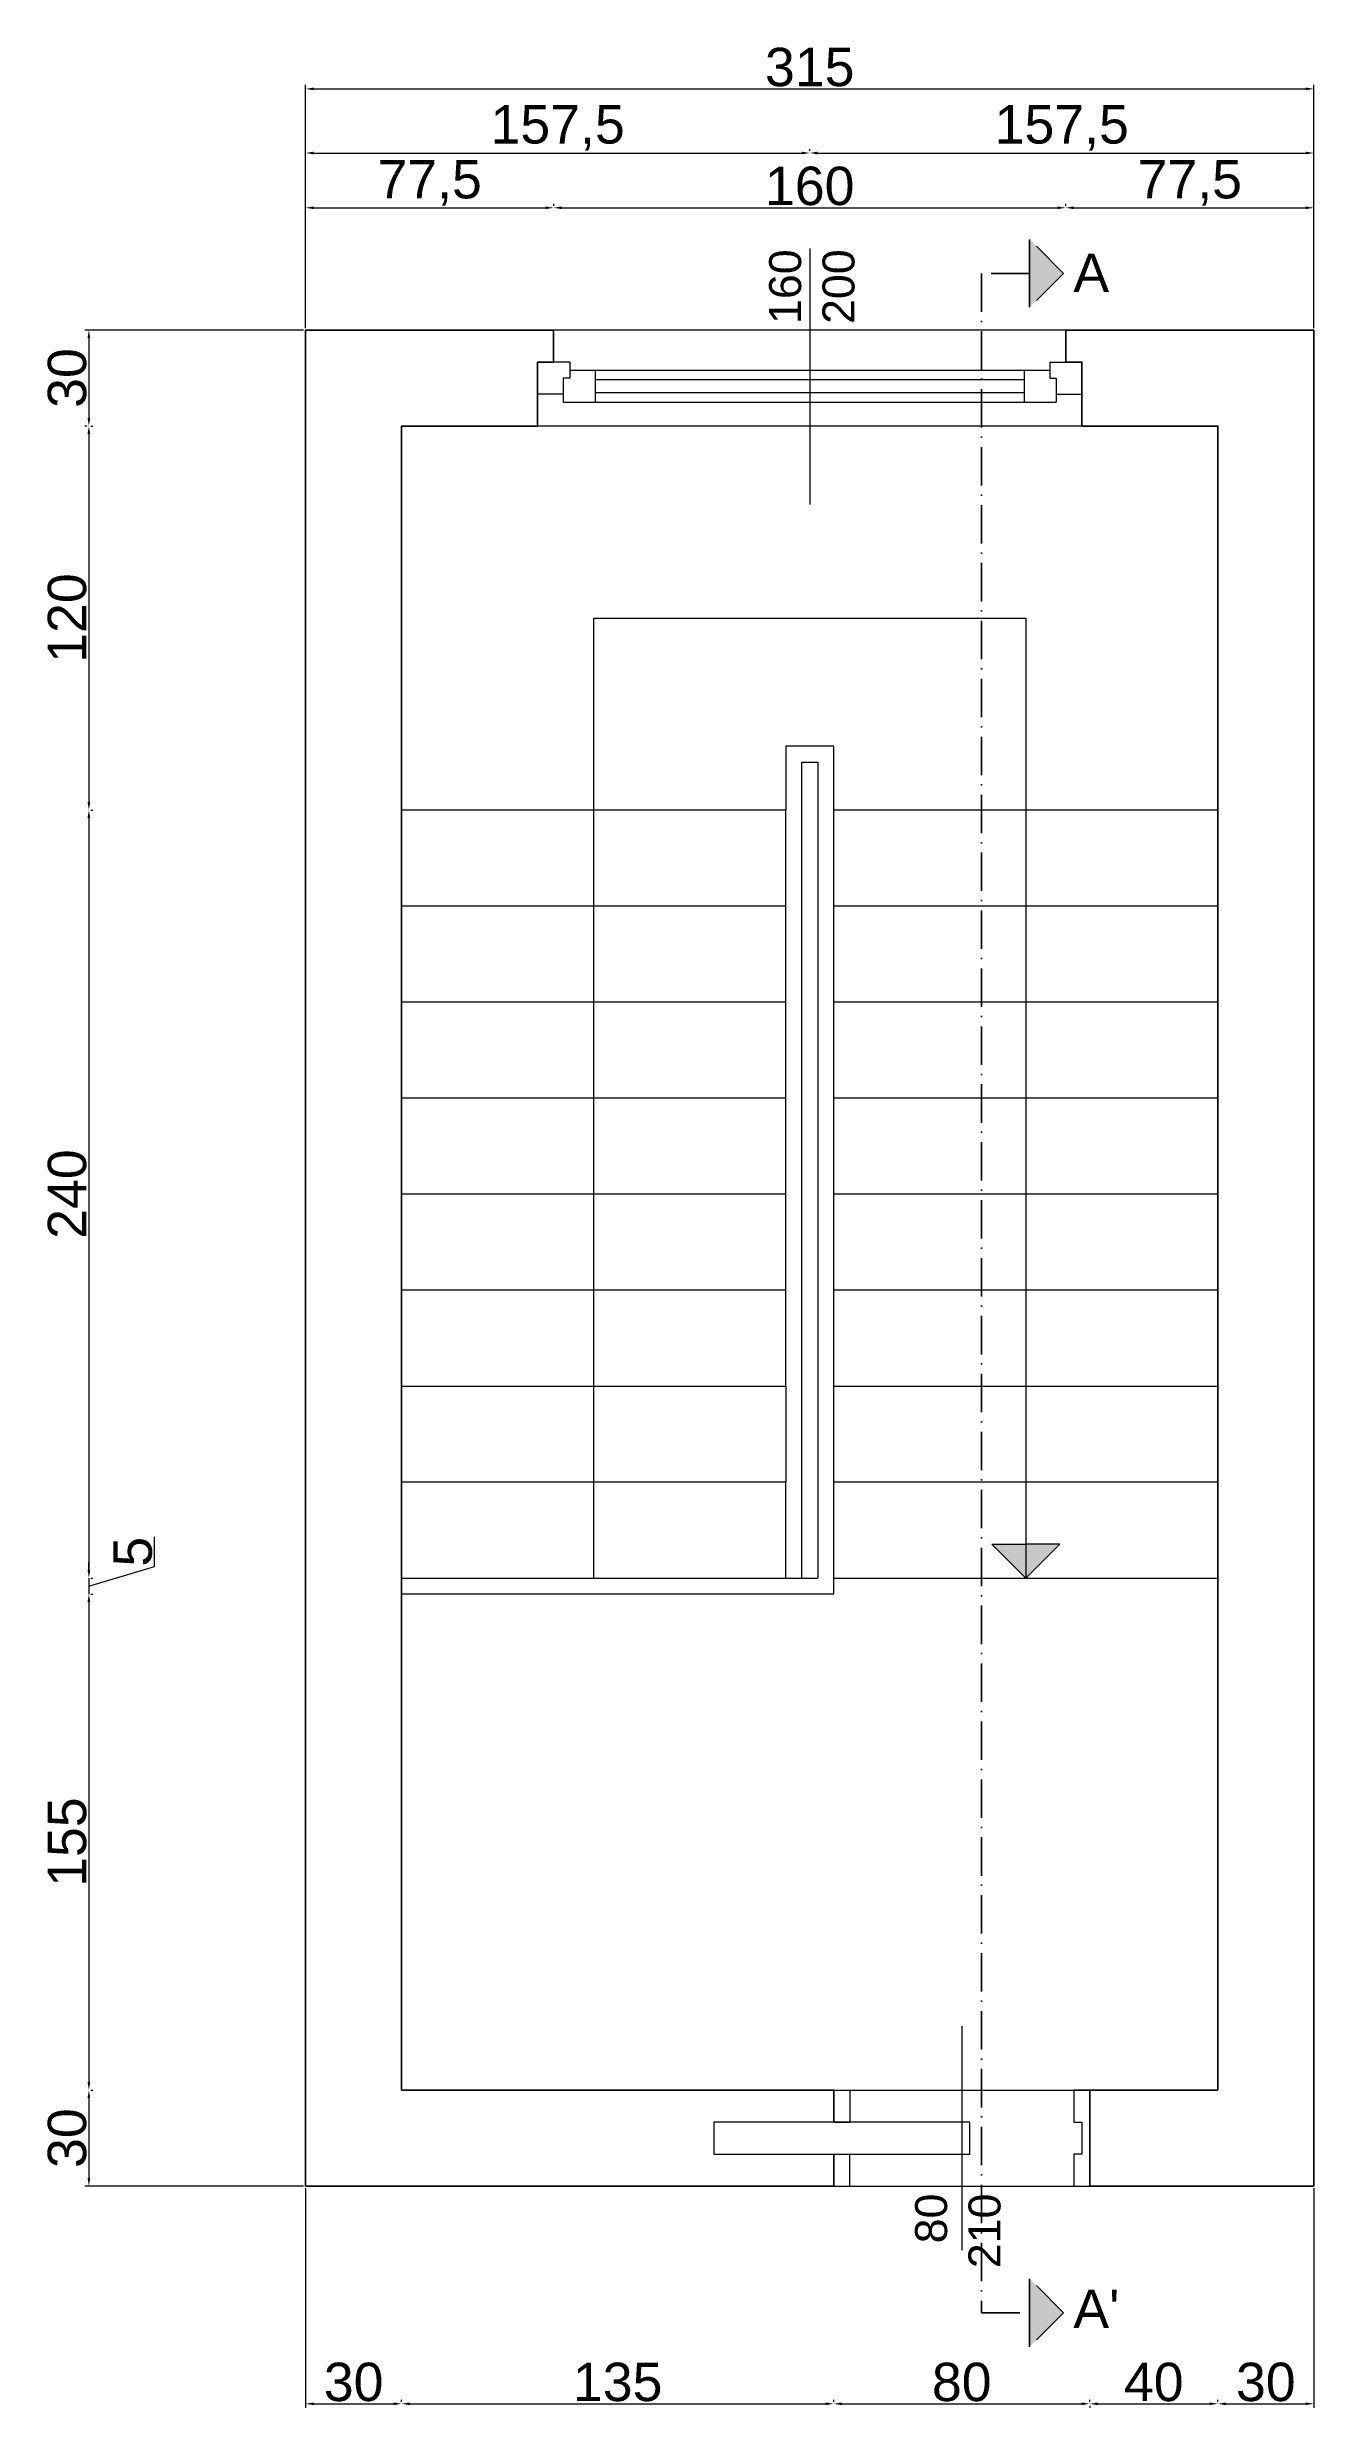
# Model space of a CAD drawing. Header units: millimetres. Extents: x 3381 to 4532, y 992 to 1730.
# Drawn here: x 3381 to 3777, y 992 to 1730 of the extents above; entities that cross this region are included whole.
import ezdxf

# ---------------------------------------------------------------- set-up
doc = ezdxf.new("R2010")
doc.units = ezdxf.units.MM
doc.linetypes.add('ACAD_ISO10W100', pattern=[18, 12, -3, 0, -3])
doc.layers.add('linee di sezione', color=201, linetype='ACAD_ISO10W100', lineweight=35)
doc.layers.add('muri grandi', color=7, linetype='Continuous', lineweight=35)
doc.styles.get("Standard").update_dxf_attribs({"font": 'arial.ttf'})
doc.dimstyles.new('ISO-25', dxfattribs={"dimtxt": 2.5, "dimasz": 2.5, "dimexe": 1.25, "dimexo": 0.625, "dimtad": 1, "dimtxsty": 'Standard', "dimcen": 2.5, "dimadec": 0, "dimazin": 0, "dimtfac": 1, "dimtmove": 0, "dimatfit": 3, "dimfxl": 1, "dimarcsym": 0})

# ---------------------------------------------------------------- blocks, each defined once
blk = doc.blocks.new('*D33')
at = {"color": 0, "lineweight": -2, "transparency": 16777216}
for p, q in [((3461.24, 1641.73), (3392.9, 1641.73)), ((3394.15, 1639.23), (3394.15, 1614.23)), ((3393.52, 1611.73), (3392.9, 1611.73))]:
    blk.add_line(p, q, dxfattribs=at)
at = {"color": 0, "transparency": 16777216}
for points in [[(3393.73, 1639.23), (3394.56, 1639.23), (3394.15, 1641.73)], [(3393.73, 1614.23), (3394.56, 1614.23), (3394.15, 1611.73)]]:
    blk.add_solid(points, dxfattribs=at)
at = {"layer": 'Defpoints', "color": 0, "transparency": 16777216}
for p in [(3461.87, 1641.73), (3394.15, 1611.73), (3394.15, 1611.73)]:
    blk.add_point(p, dxfattribs=at)
at = {"color": 0, "transparency": 16777216, "insert": (3387.39, 1626.73), "char_height": 2.5, "attachment_point": 5, "rotation": 90}
blk.add_mtext('{\\H4.8x;30}', dxfattribs=at)
blk = doc.blocks.new('*D19')
at = {"color": 0, "lineweight": -2, "transparency": 16777216}
for p, q in [((3394.15, 1609.23), (3394.15, 1494.23)), ((3394.77, 1611.73), (3395.4, 1611.73)), ((3394.77, 1491.73), (3395.4, 1491.73))]:
    blk.add_line(p, q, dxfattribs=at)
at = {"color": 0, "transparency": 16777216}
for points in [[(3393.73, 1609.23), (3394.56, 1609.23), (3394.15, 1611.73)], [(3393.73, 1494.23), (3394.56, 1494.23), (3394.15, 1491.73)]]:
    blk.add_solid(points, dxfattribs=at)
at = {"layer": 'Defpoints', "color": 0, "transparency": 16777216}
for p in [(3394.15, 1611.73), (3394.15, 1491.73), (3394.15, 1491.73)]:
    blk.add_point(p, dxfattribs=at)
at = {"color": 0, "transparency": 16777216, "insert": (3387.39, 1551.73), "char_height": 2.5, "attachment_point": 5, "rotation": 90}
blk.add_mtext('{\\H4.8x;120}', dxfattribs=at)
blk = doc.blocks.new('*D20')
at = {"color": 0, "lineweight": -2, "transparency": 16777216}
for p, q in [((3414.64, 1255.38), (3414.64, 1264.59)), ((3394.15, 1254.23), (3394.15, 1256.73)), ((3394.15, 1249.23), (3414.64, 1255.38)), ((3394.15, 1251.73), (3394.15, 1246.73)), ((3394.15, 1251.73), (3394.15, 1246.73)), ((3394.77, 1251.73), (3395.4, 1251.73)), ((3394.77, 1246.73), (3395.4, 1246.73)), ((3394.15, 1244.23), (3394.15, 1241.73))]:
    blk.add_line(p, q, dxfattribs=at)
at = {"color": 0, "transparency": 16777216}
for points in [[(3393.73, 1254.23), (3394.56, 1254.23), (3394.15, 1251.73)], [(3393.73, 1244.23), (3394.56, 1244.23), (3394.15, 1246.73)]]:
    blk.add_solid(points, dxfattribs=at)
at = {"layer": 'Defpoints', "color": 0, "transparency": 16777216}
for p in [(3394.15, 1251.73), (3394.15, 1246.73), (3394.15, 1246.73)]:
    blk.add_point(p, dxfattribs=at)
at = {"color": 0, "transparency": 16777216, "insert": (3407.91, 1259.98), "char_height": 2.5, "attachment_point": 5, "rotation": 90}
blk.add_mtext('{\\H4.8x;5}', dxfattribs=at)
blk = doc.blocks.new('*D21')
at = {"color": 0, "lineweight": -2, "transparency": 16777216}
for p, q in [((3394.77, 1246.73), (3395.4, 1246.73)), ((3394.15, 1244.23), (3394.15, 1094.23)), ((3394.77, 1091.73), (3395.4, 1091.73))]:
    blk.add_line(p, q, dxfattribs=at)
at = {"color": 0, "transparency": 16777216}
for points in [[(3393.73, 1244.23), (3394.56, 1244.23), (3394.15, 1246.73)], [(3393.73, 1094.23), (3394.56, 1094.23), (3394.15, 1091.73)]]:
    blk.add_solid(points, dxfattribs=at)
at = {"layer": 'Defpoints', "color": 0, "transparency": 16777216}
for p in [(3394.15, 1246.73), (3394.15, 1091.73), (3394.15, 1091.73)]:
    blk.add_point(p, dxfattribs=at)
at = {"color": 0, "transparency": 16777216, "insert": (3387.39, 1169.23), "char_height": 2.5, "attachment_point": 5, "rotation": 90}
blk.add_mtext('{\\H4.8x;155}', dxfattribs=at)
blk = doc.blocks.new('*D34')
at = {"color": 0, "lineweight": -2, "transparency": 16777216}
for p, q in [((3776.87, 1061.11), (3776.87, 992.47)), ((3746.87, 994.35), (3746.87, 994.97)), ((3749.37, 993.72), (3774.37, 993.72))]:
    blk.add_line(p, q, dxfattribs=at)
at = {"color": 0, "transparency": 16777216}
for points in [[(3749.37, 994.14), (3749.37, 993.31), (3746.87, 993.72)], [(3774.37, 994.14), (3774.37, 993.31), (3776.87, 993.72)]]:
    blk.add_solid(points, dxfattribs=at)
at = {"layer": 'Defpoints', "color": 0, "transparency": 16777216}
for p in [(3776.87, 1061.73), (3746.87, 993.72), (3776.87, 993.72)]:
    blk.add_point(p, dxfattribs=at)
at = {"color": 0, "transparency": 16777216, "insert": (3761.87, 1000.48), "char_height": 2.5, "attachment_point": 5}
blk.add_mtext('{\\H4.8x;30}', dxfattribs=at)
blk = doc.blocks.new('*D35')
at = {"color": 0, "lineweight": -2, "transparency": 16777216}
for p, q in [((3461.87, 1061.11), (3461.87, 992.47)), ((3464.37, 993.72), (3489.37, 993.72)), ((3491.87, 994.35), (3491.87, 994.97))]:
    blk.add_line(p, q, dxfattribs=at)
at = {"color": 0, "transparency": 16777216}
for points in [[(3464.37, 994.14), (3464.37, 993.31), (3461.87, 993.72)], [(3489.37, 994.14), (3489.37, 993.31), (3491.87, 993.72)]]:
    blk.add_solid(points, dxfattribs=at)
at = {"layer": 'Defpoints', "color": 0, "transparency": 16777216}
for p in [(3461.87, 1061.73), (3491.87, 993.72), (3491.87, 993.72)]:
    blk.add_point(p, dxfattribs=at)
at = {"color": 0, "transparency": 16777216, "insert": (3476.87, 1000.48), "char_height": 2.5, "attachment_point": 5}
blk.add_mtext('{\\H4.8x;30}', dxfattribs=at)
blk = doc.blocks.new('*D22')
at = {"color": 0, "lineweight": -2, "transparency": 16777216}
for p, q in [((3461.87, 1680.56), (3461.87, 1681.18)), ((3464.37, 1679.93), (3536.87, 1679.93)), ((3539.37, 1680.56), (3539.37, 1681.18))]:
    blk.add_line(p, q, dxfattribs=at)
at = {"color": 0, "transparency": 16777216}
for points in [[(3464.37, 1680.35), (3464.37, 1679.52), (3461.87, 1679.93)], [(3536.87, 1680.35), (3536.87, 1679.52), (3539.37, 1679.93)]]:
    blk.add_solid(points, dxfattribs=at)
at = {"layer": 'Defpoints', "color": 0, "transparency": 16777216}
for p in [(3461.87, 1679.93), (3539.37, 1679.93), (3539.37, 1679.93)]:
    blk.add_point(p, dxfattribs=at)
at = {"color": 0, "transparency": 16777216, "insert": (3500.62, 1687.75), "char_height": 2.5, "attachment_point": 5}
blk.add_mtext('{\\H4.8x;77,5}', dxfattribs=at)
blk = doc.blocks.new('*D23')
at = {"color": 0, "lineweight": -2, "transparency": 16777216}
for p, q in [((3539.37, 1680.56), (3539.37, 1681.18)), ((3541.87, 1679.93), (3696.87, 1679.93)), ((3699.37, 1680.56), (3699.37, 1681.18))]:
    blk.add_line(p, q, dxfattribs=at)
at = {"color": 0, "transparency": 16777216}
for points in [[(3541.87, 1680.35), (3541.87, 1679.52), (3539.37, 1679.93)], [(3696.87, 1680.35), (3696.87, 1679.52), (3699.37, 1679.93)]]:
    blk.add_solid(points, dxfattribs=at)
at = {"layer": 'Defpoints', "color": 0, "transparency": 16777216}
for p in [(3539.37, 1679.93), (3699.37, 1679.93), (3699.37, 1679.93)]:
    blk.add_point(p, dxfattribs=at)
at = {"color": 0, "transparency": 16777216, "insert": (3619.37, 1686.69), "char_height": 2.5, "attachment_point": 5}
blk.add_mtext('{\\H4.8x;160}', dxfattribs=at)
blk = doc.blocks.new('*D24')
at = {"color": 0, "lineweight": -2, "transparency": 16777216}
for p, q in [((3699.37, 1680.56), (3699.37, 1681.18)), ((3701.87, 1679.93), (3774.37, 1679.93)), ((3776.87, 1642.36), (3776.87, 1681.18))]:
    blk.add_line(p, q, dxfattribs=at)
at = {"color": 0, "transparency": 16777216}
for points in [[(3701.87, 1680.35), (3701.87, 1679.52), (3699.37, 1679.93)], [(3774.37, 1680.35), (3774.37, 1679.52), (3776.87, 1679.93)]]:
    blk.add_solid(points, dxfattribs=at)
at = {"layer": 'Defpoints', "color": 0, "transparency": 16777216}
for p in [(3699.37, 1679.93), (3776.87, 1679.93), (3776.87, 1641.73)]:
    blk.add_point(p, dxfattribs=at)
at = {"color": 0, "transparency": 16777216, "insert": (3738.12, 1687.75), "char_height": 2.5, "attachment_point": 5}
blk.add_mtext('{\\H4.8x;77,5}', dxfattribs=at)
blk = doc.blocks.new('*D25')
at = {"color": 0, "lineweight": -2, "transparency": 16777216}
for p, q in [((3461.87, 1680.56), (3461.87, 1698.3)), ((3464.37, 1697.05), (3616.87, 1697.05)), ((3619.37, 1697.68), (3619.37, 1698.3))]:
    blk.add_line(p, q, dxfattribs=at)
at = {"color": 0, "transparency": 16777216}
for points in [[(3464.37, 1697.47), (3464.37, 1696.64), (3461.87, 1697.05)], [(3616.87, 1697.47), (3616.87, 1696.64), (3619.37, 1697.05)]]:
    blk.add_solid(points, dxfattribs=at)
at = {"layer": 'Defpoints', "color": 0, "transparency": 16777216}
for p in [(3619.37, 1697.05), (3619.37, 1697.05), (3461.87, 1679.93)]:
    blk.add_point(p, dxfattribs=at)
at = {"color": 0, "transparency": 16777216, "insert": (3540.62, 1704.89), "char_height": 2.5, "attachment_point": 5}
blk.add_mtext('{\\H4.8x;157,5}', dxfattribs=at)
blk = doc.blocks.new('*D26')
at = {"color": 0, "lineweight": -2, "transparency": 16777216}
for p, q in [((3619.37, 1697.68), (3619.37, 1698.3)), ((3621.87, 1697.05), (3774.37, 1697.05)), ((3776.87, 1642.36), (3776.87, 1698.3))]:
    blk.add_line(p, q, dxfattribs=at)
at = {"color": 0, "transparency": 16777216}
for points in [[(3621.87, 1697.47), (3621.87, 1696.64), (3619.37, 1697.05)], [(3774.37, 1697.47), (3774.37, 1696.64), (3776.87, 1697.05)]]:
    blk.add_solid(points, dxfattribs=at)
at = {"layer": 'Defpoints', "color": 0, "transparency": 16777216}
for p in [(3619.37, 1697.05), (3776.87, 1697.05), (3776.87, 1641.73)]:
    blk.add_point(p, dxfattribs=at)
at = {"color": 0, "transparency": 16777216, "insert": (3698.12, 1704.89), "char_height": 2.5, "attachment_point": 5}
blk.add_mtext('{\\H4.8x;157,5}', dxfattribs=at)
blk = doc.blocks.new('*D27')
at = {"color": 0, "lineweight": -2, "transparency": 16777216}
for p, q in [((3461.87, 1642.36), (3461.87, 1718.34)), ((3464.37, 1717.09), (3774.37, 1717.09)), ((3776.87, 1642.36), (3776.87, 1718.34))]:
    blk.add_line(p, q, dxfattribs=at)
at = {"color": 0, "transparency": 16777216}
for points in [[(3464.37, 1717.51), (3464.37, 1716.67), (3461.87, 1717.09)], [(3774.37, 1717.51), (3774.37, 1716.67), (3776.87, 1717.09)]]:
    blk.add_solid(points, dxfattribs=at)
at = {"layer": 'Defpoints', "color": 0, "transparency": 16777216}
for p in [(3776.87, 1717.09), (3461.87, 1641.73), (3776.87, 1641.73)]:
    blk.add_point(p, dxfattribs=at)
at = {"color": 0, "transparency": 16777216, "insert": (3619.37, 1723.85), "char_height": 2.5, "attachment_point": 5}
blk.add_mtext('{\\H4.8x;315}', dxfattribs=at)
blk = doc.blocks.new('*D28')
at = {"color": 0, "lineweight": -2, "transparency": 16777216}
for p, q in [((3394.77, 1491.73), (3395.4, 1491.73)), ((3394.15, 1489.23), (3394.15, 1254.23)), ((3394.77, 1251.73), (3395.4, 1251.73))]:
    blk.add_line(p, q, dxfattribs=at)
at = {"color": 0, "transparency": 16777216}
for points in [[(3393.73, 1489.23), (3394.56, 1489.23), (3394.15, 1491.73)], [(3393.73, 1254.23), (3394.56, 1254.23), (3394.15, 1251.73)]]:
    blk.add_solid(points, dxfattribs=at)
at = {"layer": 'Defpoints', "color": 0, "transparency": 16777216}
for p in [(3394.15, 1491.73), (3394.15, 1251.73), (3394.15, 1251.73)]:
    blk.add_point(p, dxfattribs=at)
at = {"color": 0, "transparency": 16777216, "insert": (3387.39, 1371.73), "char_height": 2.5, "attachment_point": 5, "rotation": 90}
blk.add_mtext('{\\H4.8x;240}', dxfattribs=at)
blk = doc.blocks.new('*D29')
at = {"color": 0, "lineweight": -2, "transparency": 16777216}
for p, q in [((3394.77, 1091.73), (3395.4, 1091.73)), ((3394.15, 1089.23), (3394.15, 1064.23)), ((3461.24, 1061.73), (3392.9, 1061.73))]:
    blk.add_line(p, q, dxfattribs=at)
at = {"color": 0, "transparency": 16777216}
for points in [[(3393.73, 1089.23), (3394.56, 1089.23), (3394.15, 1091.73)], [(3393.73, 1064.23), (3394.56, 1064.23), (3394.15, 1061.73)]]:
    blk.add_solid(points, dxfattribs=at)
at = {"layer": 'Defpoints', "color": 0, "transparency": 16777216}
for p in [(3394.15, 1091.73), (3394.15, 1061.73), (3461.87, 1061.73)]:
    blk.add_point(p, dxfattribs=at)
at = {"color": 0, "transparency": 16777216, "insert": (3387.39, 1076.73), "char_height": 2.5, "attachment_point": 5, "rotation": 90}
blk.add_mtext('{\\H4.8x;30}', dxfattribs=at)
blk = doc.blocks.new('*D30')
at = {"color": 0, "lineweight": -2, "transparency": 16777216}
for p, q in [((3491.87, 994.35), (3491.87, 994.97)), ((3494.37, 993.72), (3624.37, 993.72)), ((3626.87, 994.35), (3626.87, 994.97))]:
    blk.add_line(p, q, dxfattribs=at)
at = {"color": 0, "transparency": 16777216}
for points in [[(3494.37, 994.14), (3494.37, 993.31), (3491.87, 993.72)], [(3624.37, 994.14), (3624.37, 993.31), (3626.87, 993.72)]]:
    blk.add_solid(points, dxfattribs=at)
at = {"layer": 'Defpoints', "color": 0, "transparency": 16777216}
for p in [(3491.87, 993.72), (3626.87, 993.72), (3626.87, 993.72)]:
    blk.add_point(p, dxfattribs=at)
at = {"color": 0, "transparency": 16777216, "insert": (3559.37, 1000.48), "char_height": 2.5, "attachment_point": 5}
blk.add_mtext('{\\H4.8x;135}', dxfattribs=at)
blk = doc.blocks.new('*D31')
at = {"color": 0, "lineweight": -2, "transparency": 16777216}
for p, q in [((3626.87, 994.35), (3626.87, 994.97)), ((3629.37, 993.72), (3704.37, 993.72)), ((3706.87, 993.1), (3706.87, 992.47))]:
    blk.add_line(p, q, dxfattribs=at)
at = {"color": 0, "transparency": 16777216}
for points in [[(3629.37, 994.14), (3629.37, 993.31), (3626.87, 993.72)], [(3704.37, 994.14), (3704.37, 993.31), (3706.87, 993.72)]]:
    blk.add_solid(points, dxfattribs=at)
at = {"layer": 'Defpoints', "color": 0, "transparency": 16777216}
for p in [(3626.87, 993.72), (3706.87, 993.72), (3706.87, 993.72)]:
    blk.add_point(p, dxfattribs=at)
at = {"color": 0, "transparency": 16777216, "insert": (3666.87, 1000.47), "char_height": 2.5, "attachment_point": 5}
blk.add_mtext('{\\H4.8x;80}', dxfattribs=at)
blk = doc.blocks.new('*D32')
at = {"color": 0, "lineweight": -2, "transparency": 16777216}
for p, q in [((3706.87, 994.35), (3706.87, 994.97)), ((3709.37, 993.72), (3744.37, 993.72)), ((3746.87, 994.35), (3746.87, 994.97))]:
    blk.add_line(p, q, dxfattribs=at)
at = {"color": 0, "transparency": 16777216}
for points in [[(3709.37, 994.14), (3709.37, 993.31), (3706.87, 993.72)], [(3744.37, 994.14), (3744.37, 993.31), (3746.87, 993.72)]]:
    blk.add_solid(points, dxfattribs=at)
at = {"layer": 'Defpoints', "color": 0, "transparency": 16777216}
for p in [(3706.87, 993.72), (3746.87, 993.72), (3746.87, 993.72)]:
    blk.add_point(p, dxfattribs=at)
at = {"color": 0, "transparency": 16777216, "insert": (3726.87, 1000.47), "char_height": 2.5, "attachment_point": 5}
blk.add_mtext('{\\H4.8x;40}', dxfattribs=at)

msp = doc.modelspace()

# ---------------------------------------------------------------- hatches: boundary and pattern name
h = msp.add_hatch(color=256)
h.dxf.hatch_style = 1
h.paths.add_polyline_path([(3686.867, 1251.732), (3697.474, 1262.338), (3686.867, 1262.338), (3676.261, 1262.338)])
at = {"layer": 'linee di sezione'}
h = msp.add_hatch(color=256, dxfattribs=at)
h.dxf.hatch_style = 1
h.paths.add_polyline_path([(3698.666, 1659.442), (3688.059, 1670.049), (3688.059, 1659.442), (3688.059, 1648.835)])
h = msp.add_hatch(color=256, dxfattribs=at)
h.dxf.hatch_style = 1
h.paths.add_polyline_path([(3698.666, 1022.176), (3688.059, 1032.782), (3688.059, 1022.176), (3688.059, 1011.569)])

# ---------------------------------------------------------------- linework, layer by layer
for p, q in [((3544.367, 1631.732), (3539.367, 1631.732)), ((3544.367, 1631.732), (3544.367, 1626.732)), ((3694.367, 1631.732), (3694.367, 1626.732)), ((3694.367, 1631.732), (3699.367, 1631.732)), ((3544.367, 1626.732), (3542.367, 1626.732)), ((3542.367, 1626.732), (3542.367, 1621.732)), ((3544.367, 1629.232), (3694.367, 1629.232)), ((3552.367, 1629.232), (3552.367, 1619.232)), ((3552.367, 1626.232), (3686.367, 1626.232)), ((3686.367, 1629.232), (3686.367, 1619.232)), ((3694.367, 1626.732), (3696.367, 1626.732)), ((3696.367, 1626.732), (3696.367, 1621.732)), ((3542.367, 1621.732), (3534.367, 1621.732)), ((3542.367, 1621.732), (3542.367, 1619.232)), ((3542.367, 1619.232), (3696.367, 1619.232)), ((3552.367, 1622.232), (3686.367, 1622.232)), ((3696.367, 1621.732), (3704.367, 1621.732)), ((3696.367, 1621.732), (3696.367, 1619.232)), ((3551.867, 1251.732), (3551.867, 1551.732)), ((3551.867, 1551.732), (3686.867, 1551.732)), ((3686.867, 1551.732), (3686.867, 1251.732)), ((3626.867, 1511.732), (3611.867, 1511.732)), ((3611.867, 1511.732), (3611.867, 1491.732)), ((3616.867, 1251.732), (3616.867, 1506.732)), ((3616.867, 1506.732), (3621.867, 1506.732)), ((3621.867, 1506.732), (3621.867, 1251.732)), ((3626.867, 1246.732), (3626.867, 1511.732)), ((3611.867, 1491.732), (3491.867, 1491.732)), ((3611.867, 1461.732), (3611.867, 1491.732)), ((3746.867, 1491.732), (3626.867, 1491.732)), ((3611.867, 1461.732), (3491.867, 1461.732)), ((3611.867, 1431.732), (3611.867, 1461.732)), ((3746.867, 1461.732), (3626.867, 1461.732)), ((3611.867, 1431.732), (3491.867, 1431.732)), ((3611.867, 1401.732), (3611.867, 1431.732)), ((3746.867, 1431.732), (3626.867, 1431.732)), ((3611.867, 1371.732), (3491.867, 1371.732)), ((3611.867, 1341.732), (3611.867, 1371.732)), ((3746.867, 1371.732), (3626.867, 1371.732)), ((3611.867, 1341.732), (3491.867, 1341.732)), ((3611.867, 1311.732), (3611.867, 1341.732)), ((3746.867, 1341.732), (3626.867, 1341.732)), ((3491.867, 1311.732), (3611.867, 1311.732)), ((3611.867, 1311.732), (3611.867, 1281.732)), ((3626.867, 1311.732), (3746.867, 1311.732)), ((3611.867, 1281.732), (3491.867, 1281.732)), ((3611.867, 1251.732), (3611.867, 1281.732)), ((3746.867, 1281.732), (3626.867, 1281.732)), ((3491.867, 1251.732), (3611.867, 1251.732)), ((3611.867, 1251.732), (3621.867, 1251.732)), ((3626.867, 1251.732), (3746.867, 1251.732)), ((3537.867, 1091.732), (3534.867, 1091.732)), ((3626.867, 1091.732), (3706.867, 1091.732)), ((3631.867, 1091.732), (3631.867, 1081.732)), ((3706.867, 1091.732), (3701.867, 1091.732)), ((3701.867, 1091.732), (3701.867, 1081.732)), ((3669.367, 1081.732), (3589.367, 1081.732)), ((3589.367, 1081.732), (3589.367, 1071.732)), ((3626.867, 1081.732), (3631.867, 1081.732)), ((3669.367, 1071.732), (3669.367, 1081.732)), ((3701.867, 1081.732), (3704.367, 1081.732)), ((3704.367, 1081.732), (3704.367, 1071.732)), ((3589.367, 1071.732), (3669.367, 1071.732)), ((3631.867, 1061.732), (3631.867, 1071.732)), ((3704.367, 1071.732), (3701.867, 1071.732)), ((3701.867, 1071.732), (3701.867, 1061.732))]:
    msp.add_line(p, q)
for points in [[(3619.367, 1667.232), (3619.367, 1587.232)], [(3699.367, 1641.732), (3539.367, 1641.732)], [(3704.367, 1611.732), (3534.367, 1611.732)], [(3611.867, 1371.732), (3611.867, 1401.732), (3491.867, 1401.732)], [(3746.867, 1371.732), (3746.867, 1401.732), (3626.867, 1401.732)], [(3686.867, 1251.732), (3676.261, 1262.338), (3686.867, 1262.338)], [(3686.867, 1251.732), (3697.474, 1262.338), (3686.867, 1262.338)], [(3626.867, 1246.732), (3491.867, 1246.732)], [(3666.867, 1111.732), (3666.867, 1041.732)], [(3626.867, 1061.732), (3706.867, 1061.732)]]:
    msp.add_lwpolyline(points)
for points in [[(3698.666, 1659.442), (3688.059, 1670.049), (3688.059, 1659.442)], [(3688.059, 1659.442), (3673.059, 1659.442), (3673.059, 1022.176), (3688.059, 1022.176)], [(3698.666, 1659.442), (3688.059, 1648.835), (3688.059, 1659.442)], [(3698.666, 1022.176), (3688.059, 1032.782), (3688.059, 1022.176)], [(3698.666, 1022.176), (3688.059, 1011.569), (3688.059, 1022.176)]]:
    msp.add_lwpolyline(points, dxfattribs=at)
at = {"layer": 'muri grandi'}
for p, q in [((3539.367, 1636.732), (3539.367, 1641.732)), ((3699.367, 1636.732), (3699.367, 1641.732)), ((3534.367, 1611.732), (3534.367, 1631.732)), ((3539.367, 1631.732), (3534.367, 1631.732)), ((3539.367, 1636.732), (3539.367, 1631.732)), ((3699.367, 1636.732), (3699.367, 1631.732)), ((3699.367, 1631.732), (3704.367, 1631.732)), ((3704.367, 1611.732), (3704.367, 1631.732)), ((3746.867, 1091.732), (3746.867, 1611.732)), ((3491.867, 1091.732), (3534.867, 1091.732)), ((3611.867, 1091.732), (3534.867, 1091.732)), ((3611.867, 1091.732), (3626.867, 1091.732)), ((3626.867, 1091.732), (3626.867, 1081.732)), ((3706.867, 1091.732), (3746.867, 1091.732)), ((3706.867, 1091.732), (3706.867, 1061.732)), ((3626.867, 1071.732), (3626.867, 1061.732)), ((3534.867, 1061.732), (3531.867, 1061.732)), ((3611.867, 1061.732), (3534.867, 1061.732))]:
    msp.add_line(p, q, dxfattribs=at)
for points in [[(3539.367, 1641.732), (3461.867, 1641.732), (3461.867, 1061.732), (3531.867, 1061.732)], [(3706.867, 1061.732), (3776.867, 1061.732), (3776.867, 1641.732), (3699.367, 1641.732)], [(3534.367, 1611.732), (3491.867, 1611.732), (3491.867, 1091.732), (3491.867, 1251.732)], [(3746.867, 1611.732), (3704.367, 1611.732)], [(3611.867, 1061.732), (3626.867, 1061.732)]]:
    msp.add_lwpolyline(points, dxfattribs=at)

# ---------------------------------------------------------------- texts
at = {"char_height": 10, "attachment_point": 1, "rotation": 90}
for s, insert in [('160\\P200', (3606.686, 1643.633)), ('\\pxqr;80\\P210', (3652.303, 1038.889))]:
    msp.add_mtext_dynamic_manual_height_columns(s, width=20.5139, gutter_width=12.5, heights=[0], dxfattribs=dict(at, insert=insert))
at = {"layer": 'linee di sezione', "char_height": 12, "attachment_point": 1}
for s, insert in [('A', (3701.746, 1665.628)), ("A'", (3701.746, 1029.372))]:
    msp.add_mtext_dynamic_manual_height_columns(s, width=26.16812, gutter_width=12.5, heights=[0], dxfattribs=dict(at, insert=insert))

# ---------------------------------------------------------------- dimensions: what is measured, and where the dimension line sits
for base, p1, p2, picture, middle in [((3776.867, 1717.09), (3461.867, 1641.732), (3776.867, 1641.732), '*D27', (3619.367, 1723.846)), ((3619.367, 1697.052), (3461.867, 1679.934), (3619.367, 1697.052), '*D25', (3540.617, 1704.889)), ((3539.367, 1679.934), (3461.867, 1679.934), (3539.367, 1679.934), '*D22', (3500.617, 1687.746)), ((3491.867, 993.722), (3461.867, 1061.732), (3491.867, 993.722), '*D35', (3476.867, 1000.478)), ((3626.867, 993.722), (3491.867, 993.722), (3626.867, 993.722), '*D30', (3559.367, 1000.478)), ((3706.867, 993.722), (3626.867, 993.722), (3706.867, 993.722), '*D31', (3666.867, 1000.474)), ((3746.867, 993.722), (3706.867, 993.722), (3746.867, 993.722), '*D32', (3726.867, 1000.474))]:
    dim = msp.add_linear_dim(base=base, p1=p1, p2=p2, text='{\\H4.8x;<>}', dimstyle='ISO-25')
    dim.commit()
    dim.dimension.update_dxf_attribs({"geometry": picture, "text_midpoint": middle})
for base, p1, p2, picture, middle in [((3776.867, 1697.052), (3619.367, 1697.052), (3776.867, 1641.732), '*D26', (3698.117, 1704.889)), ((3699.367, 1679.934), (3539.367, 1679.934), (3699.367, 1679.934), '*D23', (3619.367, 1686.685)), ((3776.867, 1679.934), (3699.367, 1679.934), (3776.867, 1641.732), '*D24', (3738.117, 1687.746)), ((3776.867, 993.722), (3746.867, 993.722), (3776.867, 1061.732), '*D34', (3761.867, 1000.478))]:
    dim = msp.add_linear_dim(base=base, p1=p1, p2=p2, text='{\\H4.8x;<>}', dimstyle='ISO-25', override={"dimtmove": 1})
    dim.commit()
    dim.dimension.update_dxf_attribs({"geometry": picture, "text_midpoint": middle})
for base, p1, p2, picture, middle in [((3394.145, 1611.732), (3461.867, 1641.732), (3394.145, 1611.732), '*D33', (3387.389, 1626.732)), ((3394.145, 1251.732), (3394.145, 1491.732), (3394.145, 1251.732), '*D28', (3387.394, 1371.732)), ((3394.145, 1061.732), (3394.145, 1091.732), (3461.867, 1061.732), '*D29', (3387.389, 1076.732))]:
    dim = msp.add_linear_dim(base=base, p1=p1, p2=p2, angle=90, text='{\\H4.8x;<>}', dimstyle='ISO-25')
    dim.commit()
    dim.dimension.update_dxf_attribs({"geometry": picture, "text_midpoint": middle})
for base, p1, p2, picture, middle in [((3394.145, 1491.732), (3394.145, 1611.732), (3394.145, 1491.732), '*D19', (3387.394, 1551.732)), ((3394.145, 1246.732), (3394.145, 1251.732), (3394.145, 1246.732), '*D20', (3407.913, 1256.005)), ((3394.145, 1091.732), (3394.145, 1246.732), (3394.145, 1091.732), '*D21', (3387.394, 1169.232))]:
    dim = msp.add_linear_dim(base=base, p1=p1, p2=p2, angle=90, text='{\\H4.8x;<>}', dimstyle='ISO-25', override={"dimtmove": 1})
    dim.commit()
    dim.dimension.update_dxf_attribs({"geometry": picture, "text_midpoint": middle})

doc.saveas('drawing.dxf')
